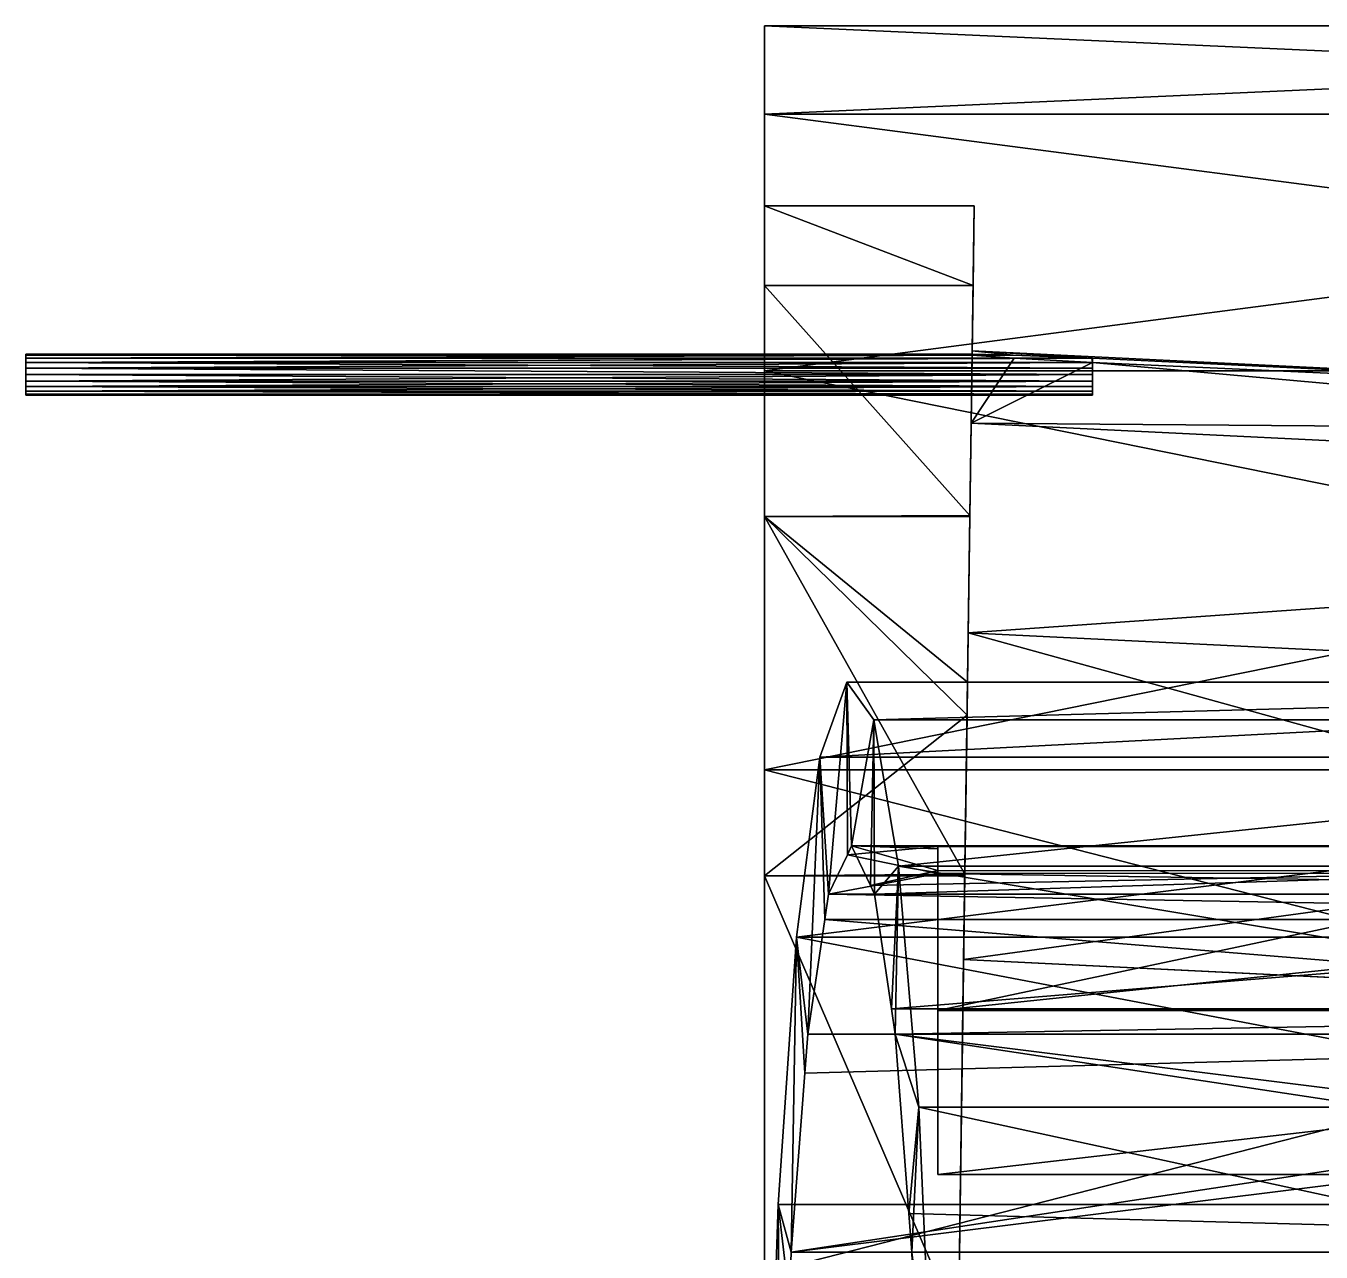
# Model space of a CAD drawing. Header units: metres. Extents: x -8.5 to 13.1, y -13 to 9.
# Drawn here: x -7.5 to 0.39, y 1.53 to 9 of the extents above; entities that cross this region are included whole.
import ezdxf

# ---------------------------------------------------------------- set-up
doc = ezdxf.new("R2010")
doc.units = ezdxf.units.M

msp = doc.modelspace()

# ---------------------------------------------------------------- linework, layer by layer
at = {"layer": 'STL2DXF'}
for points in [[(-3, 9, 14), (-3, 8.462, 17.399), (9, 9, 14)], [(9, 8.462, 10.601), (-3, 9, 14), (9, 9, 14)], [(9, 8.462, 17.399), (9, 9, 14), (-3, 8.462, 17.399)], [(9, 8.462, 10.601), (-3, 8.462, 10.601), (-3, 9, 14)], [(-3, 9, 14), (-3, 8.462, 10.601), (-3, 7.903, 14)], [(-3, 9, 14), (-3, 7.903, 14), (-3, 8.462, 17.399)], [(-3, 8.462, 17.399), (9, 6.899, 20.466), (9, 8.462, 17.399)], [(-3, 7.903, 14), (-3, 8.462, 10.601), (-3, 7.418, 10.94)], [(-3, 8.462, 10.601), (-3, 6.899, 7.534), (-3, 7.418, 10.94)], [(-3, 7.418, 17.06), (-3, 8.462, 17.399), (-3, 7.903, 14)], [(-3, 8.462, 17.399), (-3, 7.418, 17.06), (-3, 6.899, 20.466)], [(9, 6.899, 7.534), (-3, 6.899, 7.534), (9, 8.462, 10.601)], [(9, 8.462, 10.601), (-3, 6.899, 7.534), (-3, 8.462, 10.601)], [(-3, 6.899, 20.466), (9, 6.899, 20.466), (-3, 8.462, 17.399)], [(-3, 7.903, 14), (-3, 7.418, 10.94), (-1.7275, 7.4188, 10.9452)], [(-1.7206, 7.903, 14), (-3, 7.903, 14), (-1.7275, 7.4188, 10.9452)], [(-1.7206, 7.903, 14), (-1.7275, 7.4188, 17.0548), (-3, 7.903, 14)], [(-3, 7.418, 17.06), (-3, 7.903, 14), (-1.7275, 7.4188, 17.0548)], [(-1.7331, 7.0199, 14), (-1.7334, 6.9986, 14.1341), (-1.7206, 7.903, 14)], [(-1.7334, 6.994, 14.164), (-1.7334, 6.9938, 14.1644), (-1.7206, 7.903, 14)], [(-1.7334, 6.9986, 14.1341), (-1.7334, 6.994, 14.164), (-1.7206, 7.903, 14)], [(-1.7206, 7.903, 14), (-1.7334, 6.9938, 14.1644), (-1.7275, 7.4188, 17.0548)], [(-1.7206, 7.903, 14), (-1.7275, 7.4188, 10.9452), (-1.7331, 7.0199, 14)], [(-1.7275, 7.4188, 10.9452), (-3, 7.418, 10.94), (-1.7275, 7.418, 10.94)], [(-1.7275, 7.418, 17.06), (-3, 7.418, 17.06), (-1.7275, 7.4188, 17.0548)], [(-3, 7.418, 10.94), (-3, 6.899, 7.534), (-3, 6.011, 8.179)], [(-3, 6.011, 19.821), (-3, 6.899, 20.466), (-3, 7.418, 17.06)], [(-1.7275, 7.418, 10.94), (-3, 7.418, 10.94), (-1.7473, 6.016, 8.1888)], [(-3, 6.011, 8.179), (-1.7473, 6.016, 8.1888), (-3, 7.418, 10.94)], [(-1.7275, 7.418, 17.06), (-1.7473, 6.016, 19.8112), (-3, 7.418, 17.06)], [(-3, 7.418, 17.06), (-1.7473, 6.016, 19.8112), (-3, 6.011, 19.821)], [(-1.7473, 6.016, 19.8112), (-1.7275, 7.418, 17.06), (-1.7574, 5.3011, 19.2916)], [(-1.7394, 6.5789, 11.218), (-1.7275, 7.418, 10.94), (-1.7574, 5.3011, 8.7084)], [(-1.7473, 6.016, 8.1888), (-1.7574, 5.3011, 8.7084), (-1.7275, 7.418, 10.94)], [(-1.7394, 6.5789, 16.782), (-1.7574, 5.3011, 19.2916), (-1.7275, 7.418, 17.06)], [(-1.7394, 6.5789, 11.2182), (-1.7331, 7.0199, 14), (-1.7275, 7.4188, 10.9452)], [(-1.7394, 6.5789, 11.2182), (-1.7275, 7.4188, 10.9452), (-1.7394, 6.5789, 11.218)], [(-1.7275, 7.418, 10.94), (-1.7394, 6.5789, 11.218), (-1.7275, 7.4188, 10.9452)], [(-1.7394, 6.5789, 16.7818), (-1.7275, 7.4188, 17.0548), (-1.7334, 6.9938, 14.1644)], [(-1.7394, 6.5789, 16.7818), (-1.7394, 6.5789, 16.782), (-1.7275, 7.4188, 17.0548)], [(-1.7275, 7.4188, 17.0548), (-1.7394, 6.5789, 16.782), (-1.7275, 7.418, 17.06)], [(-7.5, 6.756, 14.086), (-7.5, 6.994, 14.164), (-7.5, 7, 14.125)], [(-7.5, 6.756, 14.086), (-7.5, 7, 14.125), (-7.5, 6.994, 14.086)], [(-1.7325, 7, 14.125), (-7.5, 7, 14.125), (-1.7334, 6.9986, 14.1341)], [(-1.7334, 6.9986, 14.1341), (-7.5, 7, 14.125), (-1.7334, 6.994, 14.164)], [(-7.5, 6.994, 14.164), (-1.7334, 6.994, 14.164), (-7.5, 7, 14.125)], [(-1.4831, 6.994, 14.086), (-7.5, 6.994, 14.086), (-1.7325, 7, 14.125)], [(-7.5, 7, 14.125), (-1.7325, 7, 14.125), (-7.5, 6.994, 14.086)], [(-7.5, 6.756, 14.086), (-7.5, 6.976, 14.198), (-7.5, 6.994, 14.164)], [(-7.5, 6.756, 14.086), (-7.5, 6.994, 14.086), (-7.5, 6.976, 14.052)], [(-1.7334, 6.994, 14.164), (-7.5, 6.994, 14.164), (-1.7334, 6.9938, 14.1644)], [(-7.5, 6.994, 14.164), (-7.5, 6.976, 14.198), (-1.7334, 6.9938, 14.1644)], [(-7.5, 6.976, 14.052), (-1.4831, 6.994, 14.086), (-1.0043, 6.976, 14.052)], [(-7.5, 6.994, 14.086), (-1.4831, 6.994, 14.086), (-7.5, 6.976, 14.052)], [(-1.4783, 6.976, 14.198), (-1.7334, 6.9938, 14.1644), (-7.5, 6.976, 14.198)], [(-7.5, 6.756, 14.086), (-7.5, 6.948, 14.226), (-7.5, 6.976, 14.198)], [(-7.5, 6.976, 14.052), (-7.5, 6.948, 14.024), (-7.5, 6.802, 14.024)], [(-7.5, 6.976, 14.052), (-7.5, 6.802, 14.024), (-7.5, 6.774, 14.052)], [(-7.5, 6.976, 14.052), (-7.5, 6.774, 14.052), (-7.5, 6.756, 14.086)], [(-1, 6.948, 14.024), (-7.5, 6.948, 14.024), (-1.0043, 6.976, 14.052)], [(-1, 6.948, 14.226), (-1.4783, 6.976, 14.198), (-7.5, 6.948, 14.226)], [(-1.0043, 6.976, 14.052), (-7.5, 6.948, 14.024), (-7.5, 6.976, 14.052)], [(-7.5, 6.976, 14.198), (-7.5, 6.948, 14.226), (-1.4783, 6.976, 14.198)], [(-7.5, 6.756, 14.086), (-7.5, 6.914, 14.244), (-7.5, 6.948, 14.226)], [(-7.5, 6.914, 14.006), (-7.5, 6.875, 14), (-7.5, 6.948, 14.024)], [(-7.5, 6.875, 14), (-7.5, 6.836, 14.006), (-7.5, 6.948, 14.024)], [(-7.5, 6.836, 14.006), (-7.5, 6.802, 14.024), (-7.5, 6.948, 14.024)], [(-7.5, 6.948, 14.024), (-1, 6.948, 14.024), (-1, 6.914, 14.006)], [(-7.5, 6.914, 14.244), (-1, 6.914, 14.244), (-1, 6.948, 14.226)], [(-1, 6.914, 14.006), (-7.5, 6.914, 14.006), (-7.5, 6.948, 14.024)], [(-1, 6.948, 14.226), (-7.5, 6.948, 14.226), (-7.5, 6.914, 14.244)], [(-1.7331, 7.0199, 14), (-1.7394, 6.5789, 11.2182), (8.986, 6.4961, 14)], [(-1.7334, 6.9938, 14.1644), (-1.4783, 6.976, 14.198), (-1.7394, 6.5789, 16.7818)], [(-1.4783, 6.976, 14.198), (-1, 6.9482, 14.2258), (-1.7394, 6.5789, 16.7818)], [(-1, 6.9482, 14.2258), (8.9797, 6.0552, 16.7816), (-1.7394, 6.5789, 16.7818)], [(-1.7331, 7.0199, 14), (-1.7325, 7, 14.125), (-1.7334, 6.9986, 14.1341)], [(-1.0043, 6.976, 14.052), (-1.4831, 6.994, 14.086), (-1.7331, 7.0199, 14)], [(-1.0043, 6.976, 14.052), (-1.7331, 7.0199, 14), (-1, 6.9758, 14.0518)], [(8.986, 6.4961, 14), (-1, 6.9758, 14.0518), (-1.7331, 7.0199, 14)], [(-1.7331, 7.0199, 14), (-1.4831, 6.994, 14.086), (-1.7325, 7, 14.125)], [(-1, 6.9482, 14.2258), (-1.4783, 6.976, 14.198), (-1, 6.948, 14.226)], [(-1, 6.9758, 14.0518), (-1, 6.948, 14.024), (-1.0043, 6.976, 14.052)], [(-1, 6.9758, 14.0518), (8.986, 6.4961, 14), (-1, 6.9482, 14.2258)], [(-1, 6.9758, 14.0518), (-1, 6.9482, 14.2258), (-1, 6.948, 14.024)], [(8.986, 6.4961, 14), (8.9797, 6.0552, 16.7816), (-1, 6.9482, 14.2258)], [(-1, 6.75, 14.125), (-1, 6.756, 14.086), (-1, 6.9482, 14.2258)], [(-1, 6.75, 14.125), (-1, 6.9482, 14.2258), (-1, 6.948, 14.226)], [(-1, 6.948, 14.024), (-1, 6.9482, 14.2258), (-1, 6.914, 14.006)], [(-1, 6.875, 14), (-1, 6.914, 14.006), (-1, 6.9482, 14.2258)], [(-1, 6.756, 14.086), (-1, 6.774, 14.052), (-1, 6.9482, 14.2258)], [(-1, 6.774, 14.052), (-1, 6.802, 14.024), (-1, 6.9482, 14.2258)], [(-1, 6.802, 14.024), (-1, 6.836, 14.006), (-1, 6.9482, 14.2258)], [(-1, 6.875, 14), (-1, 6.9482, 14.2258), (-1, 6.836, 14.006)], [(-1, 6.75, 14.125), (-1, 6.948, 14.226), (-1, 6.914, 14.244)], [(-7.5, 6.756, 14.086), (-7.5, 6.875, 14.25), (-7.5, 6.914, 14.244)], [(-7.5, 6.875, 14.25), (-1, 6.875, 14.25), (-7.5, 6.914, 14.244)], [(-1, 6.914, 14.244), (-7.5, 6.914, 14.244), (-1, 6.875, 14.25)], [(-7.5, 6.914, 14.006), (-1, 6.914, 14.006), (-1, 6.875, 14)], [(-7.5, 6.875, 14), (-7.5, 6.914, 14.006), (-1, 6.875, 14)], [(-7.5, 6.756, 14.086), (-7.5, 6.836, 14.244), (-7.5, 6.875, 14.25)], [(-1, 6.875, 14.25), (-7.5, 6.875, 14.25), (-1, 6.836, 14.244)], [(-7.5, 6.836, 14.006), (-1, 6.875, 14), (-1, 6.836, 14.006)], [(-1, 6.836, 14.244), (-7.5, 6.875, 14.25), (-7.5, 6.836, 14.244)], [(-7.5, 6.875, 14), (-1, 6.875, 14), (-7.5, 6.836, 14.006)], [(-3, 4.466, 5.101), (-3, 6.899, 7.534), (9, 4.466, 5.101)], [(-3, 4.466, 22.899), (-3, 6.899, 20.466), (-3, 3.821, 22.011)], [(-3, 6.011, 19.821), (-3, 3.821, 22.011), (-3, 6.899, 20.466)], [(-3, 6.899, 7.534), (-3, 3.821, 5.989), (-3, 6.011, 8.179)], [(-3, 3.821, 5.989), (-3, 6.899, 7.534), (-3, 4.466, 5.101)], [(-3, 6.899, 7.534), (9, 6.899, 7.534), (9, 4.466, 5.101)], [(-3, 4.466, 22.899), (9, 4.466, 22.899), (9, 6.899, 20.466)], [(-3, 6.899, 20.466), (-3, 4.466, 22.899), (9, 6.899, 20.466)], [(-1, 6.75, 14.125), (-1, 6.914, 14.244), (-1, 6.875, 14.25)], [(-1, 6.75, 14.125), (-1, 6.875, 14.25), (-1, 6.836, 14.244)], [(-7.5, 6.756, 14.086), (-7.5, 6.802, 14.226), (-7.5, 6.836, 14.244)], [(-1, 6.802, 14.226), (-1, 6.836, 14.244), (-7.5, 6.802, 14.226)], [(-7.5, 6.836, 14.006), (-1, 6.836, 14.006), (-1, 6.802, 14.024)], [(-1, 6.836, 14.244), (-7.5, 6.836, 14.244), (-7.5, 6.802, 14.226)], [(-1, 6.802, 14.024), (-7.5, 6.802, 14.024), (-7.5, 6.836, 14.006)], [(-7.5, 6.756, 14.086), (-7.5, 6.774, 14.198), (-7.5, 6.802, 14.226)], [(-7.5, 6.774, 14.052), (-1, 6.802, 14.024), (-1, 6.774, 14.052)], [(-1, 6.802, 14.226), (-7.5, 6.802, 14.226), (-1, 6.774, 14.198)], [(-7.5, 6.802, 14.024), (-1, 6.802, 14.024), (-7.5, 6.774, 14.052)], [(-1, 6.774, 14.198), (-7.5, 6.802, 14.226), (-7.5, 6.774, 14.198)], [(-1, 6.75, 14.125), (-1, 6.836, 14.244), (-1, 6.802, 14.226)], [(-1, 6.75, 14.125), (-1, 6.802, 14.226), (-1, 6.774, 14.198)], [(-7.5, 6.756, 14.164), (-7.5, 6.774, 14.198), (-7.5, 6.75, 14.125)], [(-7.5, 6.756, 14.086), (-7.5, 6.75, 14.125), (-7.5, 6.774, 14.198)], [(-1, 6.774, 14.052), (-1, 6.756, 14.086), (-7.5, 6.774, 14.052)], [(-1, 6.756, 14.086), (-7.5, 6.756, 14.086), (-7.5, 6.774, 14.052)], [(-1, 6.774, 14.198), (-7.5, 6.774, 14.198), (-1, 6.756, 14.164)], [(-1, 6.756, 14.164), (-7.5, 6.774, 14.198), (-7.5, 6.756, 14.164)], [(-1, 6.756, 14.086), (-1, 6.75, 14.125), (-7.5, 6.756, 14.086)], [(-1, 6.756, 14.164), (-7.5, 6.756, 14.164), (-1, 6.75, 14.125)], [(-1, 6.75, 14.125), (-7.5, 6.75, 14.125), (-7.5, 6.756, 14.086)], [(-7.5, 6.75, 14.125), (-1, 6.75, 14.125), (-7.5, 6.756, 14.164)], [(-1, 6.75, 14.125), (-1, 6.774, 14.198), (-1, 6.756, 14.164)], [(-1.7394, 6.5789, 16.782), (8.9797, 6.0551, 16.782), (-1.7574, 5.3011, 19.2916)], [(-1.7574, 5.3011, 8.7084), (8.9797, 6.0551, 11.218), (-1.7394, 6.5789, 11.218)], [(8.9797, 6.0551, 16.782), (-1.7394, 6.5789, 16.782), (8.9797, 6.0552, 16.7816)], [(8.9797, 6.0551, 11.218), (8.9797, 6.0552, 11.2184), (-1.7394, 6.5789, 11.218)], [(-1.7394, 6.5789, 16.7818), (8.9797, 6.0552, 16.7816), (-1.7394, 6.5789, 16.782)], [(8.9797, 6.0552, 11.2184), (8.986, 6.4961, 14), (-1.7394, 6.5789, 11.2182)], [(-1.7394, 6.5789, 11.218), (8.9797, 6.0552, 11.2184), (-1.7394, 6.5789, 11.2182)], [(-1.7474, 6.011, 8.179), (-1.7473, 6.016, 8.1888), (-3, 6.011, 8.179)], [(-1.7474, 6.011, 19.821), (-3, 6.011, 19.821), (-1.7473, 6.016, 19.8112)], [(-3, 6.011, 8.179), (-3, 3.821, 5.989), (-1.7779, 3.8312, 5.9992)], [(-1.7615, 5, 20.832), (-1.7643, 4.8, 21.032), (-3, 6.011, 19.821)], [(-1.7615, 5, 20.832), (-3, 6.011, 19.821), (-1.7474, 6.011, 19.821)], [(-3, 3.821, 22.011), (-3, 6.011, 19.821), (-1.7643, 4.8, 21.032)], [(-3, 6.011, 8.179), (-1.7779, 3.8312, 5.9992), (-1.7474, 6.011, 8.179)], [(-1.7574, 5.3009, 8.708), (-1.7474, 6.011, 8.179), (-1.7853, 3.3099, 6.717)], [(-1.7779, 3.8312, 5.9992), (-1.7853, 3.3099, 6.717), (-1.7474, 6.011, 8.179)], [(-1.7474, 6.011, 19.821), (-1.7574, 5.3009, 19.292), (-1.7615, 5, 20.832)], [(8.9797, 6.0551, 11.218), (-1.7574, 5.3011, 8.7084), (8.9617, 4.7773, 8.7084)], [(8.9617, 4.7773, 19.2916), (-1.7574, 5.3011, 19.2916), (8.9797, 6.0551, 16.782)], [(-1.7574, 5.3011, 19.2916), (-1.7574, 5.3009, 19.292), (-1.7473, 6.016, 19.8112)], [(-1.7473, 6.016, 19.8112), (-1.7574, 5.3009, 19.292), (-1.7474, 6.011, 19.821)], [(-1.7473, 6.016, 8.1888), (-1.7474, 6.011, 8.179), (-1.7574, 5.3009, 8.708)], [(-1.7473, 6.016, 8.1888), (-1.7574, 5.3009, 8.708), (-1.7574, 5.3011, 8.7084)], [(-1.7574, 5.3009, 8.708), (-1.7853, 3.3099, 6.717), (8.9617, 4.7771, 8.708)], [(-1.7853, 3.3099, 21.283), (-1.7574, 5.3009, 19.292), (7, 2.8806, 21.283)], [(-1.7853, 3.3099, 21.283), (-1.7615, 5, 20.832), (-1.7574, 5.3009, 19.292)], [(-1.7574, 5.3011, 19.2916), (8.9617, 4.7773, 19.2916), (-1.7574, 5.3009, 19.292)], [(-1.7574, 5.3009, 8.708), (8.9617, 4.7773, 8.7084), (-1.7574, 5.3011, 8.7084)], [(8.9617, 4.7771, 8.708), (8.9617, 4.7773, 8.7084), (-1.7574, 5.3009, 8.708)], [(8.9617, 4.7771, 19.292), (7, 2.8806, 21.283), (-1.7574, 5.3009, 19.292)], [(8.9617, 4.7771, 19.292), (-1.7574, 5.3009, 19.292), (8.9617, 4.7773, 19.2916)], [(-2.498, 5, 13.667), (-2.661, 4.544, 11.522), (-2.6091, 3.709, 12.206)], [(-2.661, 4.544, 11.522), (6.167, 5, 13.632), (6.005, 4.544, 11.487)], [(-2.661, 4.544, 11.522), (-2.498, 5, 13.667), (6.167, 5, 13.632)], [(-2.498, 5, 13.667), (-2.6091, 3.709, 12.206), (-2.4939, 3.9493, 13.7219)], [(-2.333, 4.771, 15.847), (-2.498, 5, 13.667), (-2.4682, 4.0029, 14.0616)], [(-2.4683, 4.003, 14.061), (-2.4682, 4.0029, 14.0616), (-2.498, 5, 13.667)], [(-2.4939, 3.9493, 13.7219), (-2.4683, 4.003, 14.061), (-2.498, 5, 13.667)], [(-2.333, 4.771, 15.847), (6.167, 5, 13.632), (-2.498, 5, 13.667)], [(-2.333, 4.771, 15.847), (6.332, 4.771, 15.812), (6.167, 5, 13.632)], [(-1.7615, 5, 20.832), (-1.7853, 3.3099, 21.283), (-1.7643, 4.8, 21.032)], [(-1.7779, 3.8312, 22.0008), (-3, 3.821, 22.011), (-1.7643, 4.8, 21.032)], [(-2.3536, 3.7626, 15.5768), (-2.333, 4.771, 15.847), (-2.4682, 4.0029, 14.0616)], [(-2.3536, 3.7626, 15.5768), (-2.3281, 3.709, 15.915), (-2.333, 4.771, 15.847)], [(-2.182, 3.879, 17.851), (6.332, 4.771, 15.812), (-2.333, 4.771, 15.847)], [(-2.182, 3.879, 17.851), (-2.333, 4.771, 15.847), (-2.3281, 3.709, 15.915)], [(6.332, 4.771, 15.812), (-2.182, 3.879, 17.851), (6.483, 3.879, 17.816)], [(-1.7643, 4.8, 21.032), (-1.7853, 3.3099, 21.283), (-1.7779, 3.8312, 22.0008)], [(8.9338, 2.7861, 6.717), (8.9617, 4.7771, 8.708), (-1.7853, 3.3099, 6.717)], [(-2.661, 4.544, 11.522), (-2.804, 3.447, 9.623), (-2.7353, 2.856, 10.533)], [(-2.804, 3.447, 9.623), (6.005, 4.544, 11.487), (5.861, 3.447, 9.588)], [(-2.804, 3.447, 9.623), (-2.661, 4.544, 11.522), (6.005, 4.544, 11.487)], [(-2.6323, 3.554, 11.9019), (-2.661, 4.544, 11.522), (-2.7353, 2.856, 10.533)], [(-2.6323, 3.554, 11.9019), (-2.6091, 3.709, 12.206), (-2.661, 4.544, 11.522)], [(-3, 1.399, 3.538), (9, 4.466, 5.101), (9, 1.399, 3.538)], [(9, 4.466, 5.101), (-3, 1.399, 3.538), (-3, 4.466, 5.101)], [(9, 1.399, 24.462), (-3, 4.466, 22.899), (-3, 1.399, 24.462)], [(-3, 3.821, 5.989), (-3, 4.466, 5.101), (-3, 1.06, 4.582)], [(-3, 1.399, 3.538), (-3, 1.06, 4.582), (-3, 4.466, 5.101)], [(-3, 1.06, 23.418), (-3, 4.466, 22.899), (-3, 3.821, 22.011)], [(-3, 4.466, 22.899), (-3, 1.06, 23.418), (-3, 1.399, 24.462)], [(-3, 4.466, 22.899), (9, 1.399, 24.462), (9, 4.466, 22.899)], [(-2.6091, 3.709, 12.206), (-1.943, 3.8352, 13), (-2.4939, 3.9493, 13.7219)], [(-2.4683, 4.003, 14.061), (-2.4939, 3.9493, 13.7219), (-1.943, 4, 14.0399)], [(-1.943, 3.8352, 13), (-1.943, 4, 14.0399), (-2.4939, 3.9493, 13.7219)], [(-2.4683, 4.003, 14.061), (-1.943, 4, 14.0778), (-2.4682, 4.0029, 14.0616)], [(6.1969, 4.003, 14.026), (-1.943, 4, 14.0778), (-2.4683, 4.003, 14.061)], [(6.1969, 4.003, 14.026), (-2.4683, 4.003, 14.061), (-1.943, 4, 14.0399)], [(-2.3536, 3.7626, 15.5768), (-2.4682, 4.0029, 14.0616), (-1.943, 3.8538, 15)], [(-1.943, 3.9854, 14.1701), (-1.943, 3.8538, 15), (-2.4682, 4.0029, 14.0616)], [(-1.943, 3.9854, 14.1701), (-2.4682, 4.0029, 14.0616), (-1.943, 4, 14.0778)], [(6.1972, 4, 14.0449), (-1.943, 4, 14.0778), (6.1969, 4.003, 14.026)], [(6.1969, 4.003, 14.026), (-1.943, 4, 14.0399), (6.1944, 4, 14.0071)], [(-1.943, 3, 15), (-1.943, 3.9854, 14.1701), (-1.943, 4, 14.0778)], [(-1.943, 3, 15), (-1.943, 4, 14.0778), (-1.943, 4, 14.0399)], [(-1.943, 3.8352, 13), (-1.943, 3, 13), (-1.943, 4, 14.0399)], [(-1.943, 3, 15), (-1.943, 4, 14.0399), (-1.943, 3, 13)], [(-1.943, 4, 14.0778), (6.1972, 4, 14.0449), (6.1944, 4, 14.0071)], [(-1.943, 4, 14.0778), (6.1944, 4, 14.0071), (-1.943, 4, 14.0399)], [(-1.943, 3, 15), (-1.943, 3.8538, 15), (-1.943, 3.9854, 14.1701)], [(-2.3281, 3.709, 15.915), (-2.2247, 3.0097, 17.2865), (-2.182, 3.879, 17.851)], [(-2.2247, 3.0097, 17.2865), (-2.202, 2.856, 17.588), (-2.182, 3.879, 17.851)], [(-2.202, 2.856, 17.588), (-2.2019, 2.8557, 17.5883), (-2.182, 3.879, 17.851)], [(-2.059, 2.411, 19.48), (-2.182, 3.879, 17.851), (-2.2019, 2.8557, 17.5883)], [(-2.059, 2.411, 19.48), (6.607, 2.411, 19.445), (-2.182, 3.879, 17.851)], [(6.607, 2.411, 19.445), (6.483, 3.879, 17.816), (-2.182, 3.879, 17.851)], [(-3, 3.821, 22.011), (-1.7779, 3.8312, 22.0008), (-1.7781, 3.821, 22.011)], [(-1.7781, 3.821, 5.989), (-1.7779, 3.8312, 5.9992), (-3, 3.821, 5.989)], [(-3, 1.06, 4.582), (-1.8165, 1.0761, 4.5902), (-3, 3.821, 5.989)], [(-1.7781, 3.821, 5.989), (-3, 3.821, 5.989), (-1.8165, 1.0761, 4.5902)], [(-1.7781, 3.821, 22.011), (-1.8165, 1.0761, 23.4098), (-3, 3.821, 22.011)], [(-3, 1.06, 23.418), (-3, 3.821, 22.011), (-1.8165, 1.0761, 23.4098)], [(-2.6091, 3.709, 12.206), (6.0567, 3.709, 12.171), (-1.943, 3.8352, 13)], [(-1.943, 3.8538, 15), (2.0744, 3.8513, 15), (-2.3536, 3.7626, 15.5768)], [(-2.3536, 3.7626, 15.5768), (2.0744, 3.8513, 15), (-2.3281, 3.709, 15.915)], [(6.3371, 3.709, 15.881), (-2.3281, 3.709, 15.915), (2.0744, 3.8513, 15)], [(-1.943, 3.8538, 15), (-1.943, 3, 15), (2.0744, 3.8513, 15)], [(-1.943, 3, 15), (6.724, 3, 15), (2.0744, 3.8513, 15)], [(-1.943, 3, 13), (6.1183, 3.8404, 13), (6.724, 3, 13)], [(6.1183, 3.8404, 13), (-1.943, 3, 13), (-1.943, 3.8352, 13)], [(6.1183, 3.8404, 13), (-1.943, 3.8352, 13), (6.0567, 3.709, 12.171)], [(-1.8204, 0.8009, 5.438), (-1.7853, 3.3099, 6.717), (-1.7781, 3.821, 5.989)], [(-1.8204, 0.8009, 5.438), (-1.7781, 3.821, 5.989), (-1.8165, 1.0761, 4.5902)], [(-1.8204, 0.8009, 22.562), (-1.7781, 3.821, 22.011), (-1.7853, 3.3099, 21.283)], [(-1.7781, 3.821, 22.011), (-1.8204, 0.8009, 22.562), (-1.8165, 1.0761, 23.4098)], [(-1.7853, 3.3099, 6.717), (-1.7853, 3.3099, 6.717), (-1.7779, 3.8312, 5.9992)], [(-1.7779, 3.8312, 5.9992), (-1.7781, 3.821, 5.989), (-1.7853, 3.3099, 6.717)], [(-1.7853, 3.3099, 21.283), (-1.7781, 3.821, 22.011), (-1.7779, 3.8312, 22.0008)], [(-1.7779, 3.8312, 22.0008), (-1.7853, 3.3099, 21.283), (-1.7853, 3.3099, 21.283)], [(-2.6323, 3.554, 11.9019), (6.0337, 3.554, 11.867), (-2.6091, 3.709, 12.206)], [(6.0567, 3.709, 12.171), (-2.6091, 3.709, 12.206), (6.0337, 3.554, 11.867)], [(-2.3281, 3.709, 15.915), (6.3371, 3.709, 15.881), (-2.2247, 3.0097, 17.2865)], [(6.3371, 3.709, 15.881), (6.4404, 3.0101, 17.2518), (-2.2247, 3.0097, 17.2865)], [(-2.7353, 2.856, 10.533), (5.9299, 2.856, 10.498), (-2.6323, 3.554, 11.9019)], [(5.9299, 2.856, 10.498), (6.0337, 3.554, 11.867), (-2.6323, 3.554, 11.9019)], [(-2.804, 3.447, 9.623), (-2.915, 1.818, 8.156), (-2.8357, 1.5283, 9.2053)], [(-2.915, 1.818, 8.156), (-2.804, 3.447, 9.623), (5.75, 1.818, 8.121)], [(-2.7533, 2.6176, 10.2945), (-2.804, 3.447, 9.623), (-2.8357, 1.5283, 9.2053)], [(-2.7533, 2.6176, 10.2945), (-2.7353, 2.856, 10.533), (-2.804, 3.447, 9.623)], [(5.861, 3.447, 9.588), (5.75, 1.818, 8.121), (-2.804, 3.447, 9.623)], [(8.9338, 2.7861, 6.717), (-1.7853, 3.3099, 6.717), (-1.8204, 0.8009, 5.438)], [(-1.8204, 0.8009, 22.562), (-1.7853, 3.3099, 21.283), (7, 2.8806, 21.283)], [(8.9338, 2.7861, 6.717), (-1.7853, 3.3099, 6.717), (-1.7853, 3.3099, 6.717)], [(-1.7853, 3.3099, 21.283), (7, 2.8806, 21.283), (-1.7853, 3.3099, 21.283)], [(-2.2247, 3.0097, 17.2865), (6.4404, 3.0101, 17.2518), (-2.202, 2.856, 17.588)], [(6.4634, 2.856, 17.554), (-2.202, 2.856, 17.588), (6.4404, 3.0101, 17.2518)], [(6.724, 2, 13), (-1.943, 2, 13), (6.724, 3, 13)], [(-1.943, 3, 13), (6.724, 3, 13), (-1.943, 2, 13)], [(-1.943, 3, 15), (-1.943, 2, 15), (6.724, 3, 15)], [(6.724, 2, 15), (6.724, 3, 15), (-1.943, 2, 15)], [(-1.943, 2, 15), (-1.943, 3, 15), (-1.943, 3, 13)], [(-1.943, 2, 15), (-1.943, 3, 13), (-1.943, 2, 13)], [(5.9299, 2.8557, 10.4977), (-2.8357, 1.5283, 9.2053), (5.9119, 2.6175, 10.2597)], [(-2.8357, 1.5283, 9.2053), (5.9299, 2.8557, 10.4977), (-2.7533, 2.6176, 10.2945)], [(-2.7533, 2.6176, 10.2945), (5.9299, 2.8557, 10.4977), (-2.7353, 2.856, 10.533)], [(5.9299, 2.856, 10.498), (-2.7353, 2.856, 10.533), (5.9299, 2.8557, 10.4977)], [(-2.202, 2.856, 17.588), (6.4634, 2.856, 17.554), (-2.2019, 2.8557, 17.5883)], [(6.4634, 2.856, 17.554), (6.5465, 1.7636, 18.6456), (-2.2019, 2.8557, 17.5883)], [(-2.1195, 1.7635, 18.6805), (-2.059, 2.411, 19.48), (-2.2019, 2.8557, 17.5883)], [(6.5643, 1.5283, 18.8808), (-2.2019, 2.8557, 17.5883), (6.5465, 1.7636, 18.6456)], [(-2.2019, 2.8557, 17.5883), (6.5643, 1.5283, 18.8808), (-2.1195, 1.7635, 18.6805)], [(7, 2.8806, 21.283), (8.8987, 0.2777, 22.5617), (-1.8204, 0.8009, 22.562)], [(8.8985, 0.2771, 5.438), (8.9338, 2.7861, 6.717), (-1.8204, 0.8009, 5.438)], [(5.8295, 1.528, 9.171), (5.9119, 2.6175, 10.2597), (-2.8357, 1.5283, 9.2053)], [(-2.1195, 1.7635, 18.6805), (-2.1016, 1.528, 18.916), (-2.059, 2.411, 19.48)], [(-2.059, 2.411, 19.48), (-2.1016, 1.528, 18.916), (-1.976, 0.512, 20.576)], [(6.69, 0.512, 20.542), (-2.059, 2.411, 19.48), (-1.976, 0.512, 20.576)], [(6.69, 0.512, 20.542), (6.607, 2.411, 19.445), (-2.059, 2.411, 19.48)], [(-1.943, 2, 13), (6.724, 2, 13), (6.724, 2, 15)], [(6.724, 2, 15), (-1.943, 2, 15), (-1.943, 2, 13)], [(-2.915, 1.818, 8.156), (-2.983, -0.186, 7.264), (-2.9005, -0.1445, 8.3532)], [(-2.983, -0.186, 7.264), (-2.915, 1.818, 8.156), (5.75, 1.818, 8.121)], [(-2.983, -0.186, 7.264), (5.75, 1.818, 8.121), (5.683, -0.186, 7.229)], [(-2.8357, 1.528, 9.205), (-2.8357, 1.5283, 9.2053), (-2.915, 1.818, 8.156)], [(-2.8471, 1.2338, 9.0552), (-2.8357, 1.528, 9.205), (-2.915, 1.818, 8.156)], [(-2.8471, 1.2338, 9.0552), (-2.915, 1.818, 8.156), (-2.9005, -0.1445, 8.3532)], [(-2.1016, 1.528, 18.916), (-2.1195, 1.7635, 18.6805), (6.5643, 1.5283, 18.8808)], [(-2.8357, 1.528, 9.205), (-2.8471, 1.2338, 9.0552), (5.8295, 1.5275, 9.1708)], [(5.8295, 1.528, 9.171), (-2.8357, 1.5283, 9.2053), (-2.8357, 1.528, 9.205)], [(5.8295, 1.528, 9.171), (-2.8357, 1.528, 9.205), (5.8295, 1.5275, 9.1708)], [(6.5643, 1.528, 18.881), (-2.1016, 1.528, 18.916), (6.5643, 1.5283, 18.8808)], [(-2.1016, 1.528, 18.916), (6.5643, 1.528, 18.881), (-2.0483, 0.1453, 19.621)], [(-2.0483, 0.1453, 19.621), (-1.976, 0.512, 20.576), (-2.1016, 1.528, 18.916)], [(6.6177, 0.145, 19.5861), (-2.0483, 0.1453, 19.621), (6.5643, 1.528, 18.881)]]:
    msp.add_3dface(points, dxfattribs=at)

doc.saveas('drawing.dxf')
